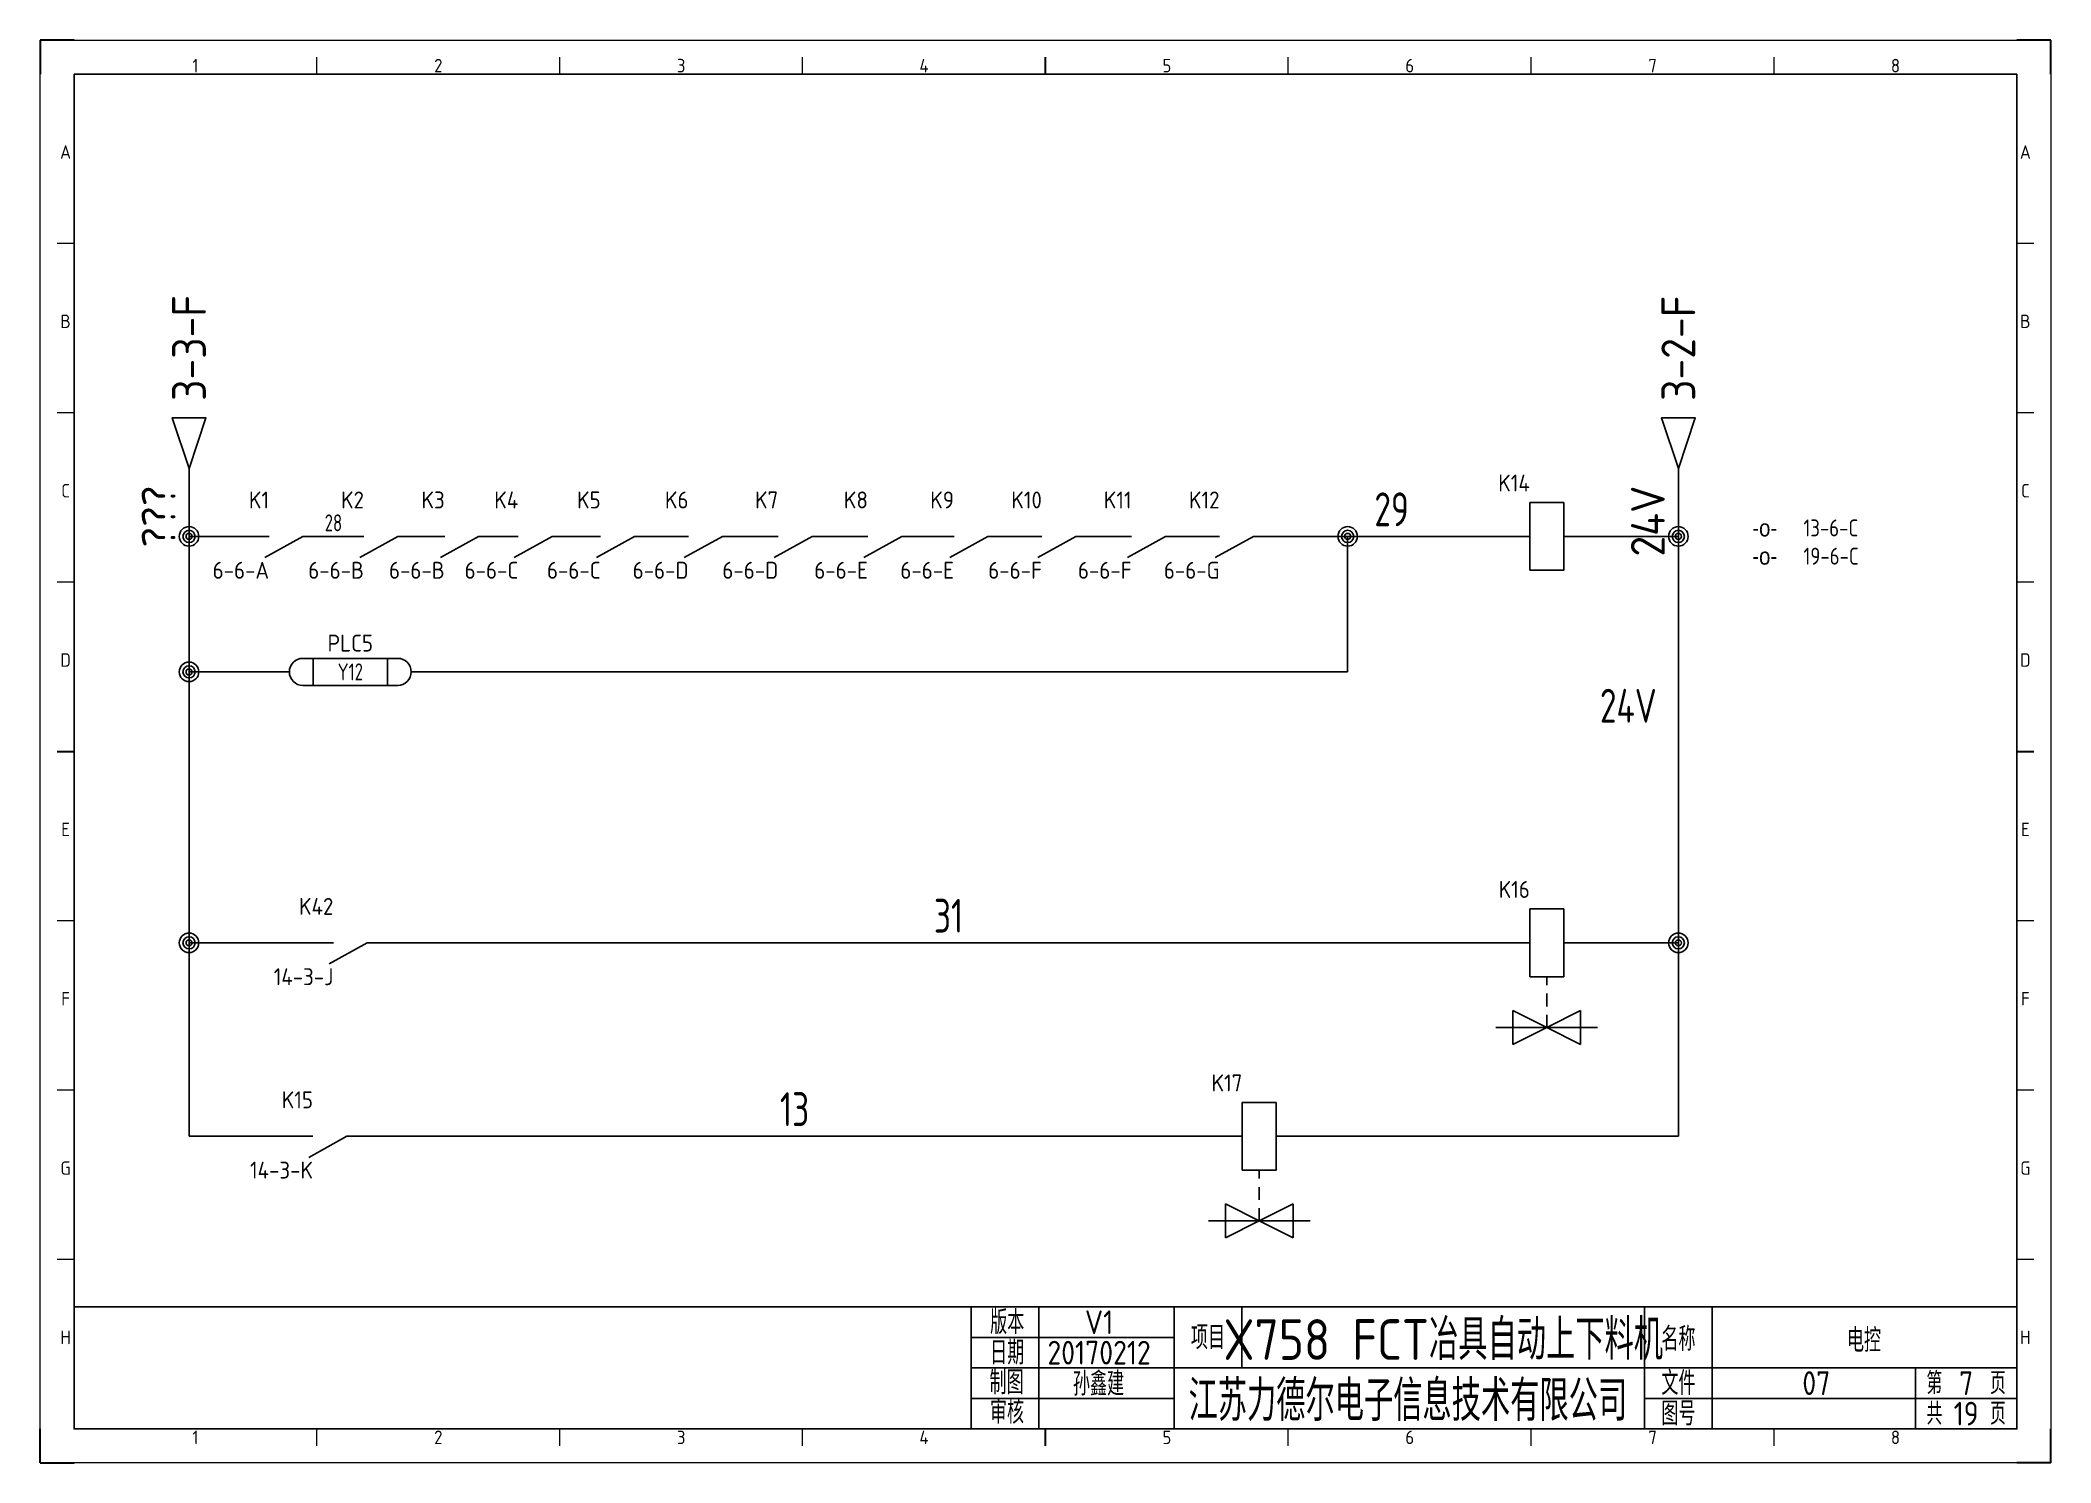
# Model space of a CAD drawing. Header units: millimetres. Extents: x 2029 to 2326, y 1387 to 1597.
import ezdxf
from ezdxf.enums import TextEntityAlignment as Align

# ---------------------------------------------------------------- set-up
doc = ezdxf.new("R2010")
doc.units = ezdxf.units.MM
for name, color, linetype in [('AE_BOR', 1, 'Continuous'), ('SYMS', 7, 'Continuous'), ('TAGS', 150, 'Continuous'), ('WIRENO', 72, 'Continuous'), ('WIREREF_DEST', 52, 'Continuous'), ('WIRES', 7, 'Continuous'), ('XREF', 7, 'Continuous'), ('XREFCHILD', 134, 'Continuous'), ('图框_标题栏属性', 1, 'Continuous'), ('图框_标题栏文字', 6, 'Continuous')]:
    doc.layers.add(name, color=color, linetype=linetype)
doc.styles.add('ACGBTS', font='ISOCP.SHX')
doc.styles.get("Standard").update_dxf_attribs({"font": 'arial.ttf'})
doc.styles.add('WD_IEC', font='isocp2.shx', dxfattribs={"width": 0.9, "height": 4, "bigfont": 'gbcbig.shx'})
doc.styles.add('工程字', font='gbenor.shx', dxfattribs={"bigfont": 'gbcbig.shx'})

# ---------------------------------------------------------------- blocks, each defined once
blk = doc.blocks.new('Border')
for p, q in [((584, 410), (10, 410)), ((10, 410), (10, 10)), ((584, 10), (584, 410)), ((10, 10), (584, 10))]:
    blk.add_line(p, q)
at = {"layer": 'AE_BOR', "color": 1, "lineweight": 30}
for p, q in [((10, 420), (0, 420)), ((0, 420), (0, 410)), ((594, 420), (584, 420)), ((594, 410), (594, 420)), ((297, 410), (297, 415)), ((5, 210), (10, 210)), ((584, 210), (589, 210)), ((0, 0), (0, 10)), ((297, 5), (297, 10)), ((594, 0), (594, 10)), ((0, 0), (10, 0)), ((594, 0), (584, 0))]:
    blk.add_line(p, q, dxfattribs=at)
at = {"layer": 'AE_BOR', "color": 1, "lineweight": 15}
for p, q in [((0, 420), (594, 420)), ((0, 0), (0, 420)), ((594, 420), (594, 0)), ((81.75, 410), (81.75, 415)), ((153.5, 410), (153.5, 415)), ((225.25, 410), (225.25, 415)), ((368.75, 410), (368.75, 415)), ((440.5, 410), (440.5, 415)), ((512.25, 410), (512.25, 415)), ((10, 360), (5, 360)), ((589, 360), (584, 360)), ((10, 310), (5, 310)), ((589, 310), (584, 310)), ((10, 260), (5, 260)), ((589, 260), (584, 260)), ((10, 160), (5, 160)), ((589, 160), (584, 160)), ((10, 110), (5, 110)), ((589, 110), (584, 110)), ((10, 60), (5, 60)), ((589, 60), (584, 60)), ((81.75, 5), (81.75, 10)), ((153.5, 5), (153.5, 10)), ((225.25, 5), (225.25, 10)), ((368.75, 5), (368.75, 10)), ((440.5, 5), (440.5, 10)), ((512.25, 5), (512.25, 10)), ((594, 0), (0, 0))]:
    blk.add_line(p, q, dxfattribs=at)
at = {"layer": 'AE_BOR', "color": 1, "lineweight": 15, "style": 'ACGBTS'}
for s, p in [('1', (45.875, 412.5)), ('2', (117.625, 412.5)), ('3', (189.375, 412.5)), ('4', (261.125, 412.5)), ('5', (332.875, 412.5)), ('6', (404.625, 412.5)), ('7', (476.375, 412.5)), ('8', (548.125, 412.5)), ('A', (7.5, 387)), ('A', (586.5, 387)), ('B', (7.5, 337)), ('B', (586.5, 337)), ('C', (7.5, 287)), ('C', (586.5, 287)), ('D', (7.5, 237)), ('D', (586.5, 237)), ('E', (7.5, 187)), ('E', (586.5, 187)), ('F', (7.5, 137)), ('F', (586.5, 137)), ('G', (7.5, 87)), ('G', (586.5, 87)), ('H', (7.5, 37)), ('H', (586.5, 37)), ('1', (45.875, 7.5)), ('2', (117.625, 7.5)), ('3', (189.375, 7.5)), ('4', (261.125, 7.5)), ('5', (332.875, 7.5)), ('6', (404.625, 7.5)), ('7', (476.375, 7.5)), ('8', (548.125, 7.5))]:
    blk.add_text(s, height=4, dxfattribs=at).set_placement(p, align=Align.MIDDLE)
blk = doc.blocks.new('LdrDkA4')
for p, q in [((132.5, 0), (132.5, 18)), ((142.5, 0), (142.5, 18)), ((162.5, 0), (162.5, 18)), ((162.5, 0), (162.5, 18)), ((162.5, 0), (162.5, 18)), ((172.5, 18), (172.5, 13.5)), ((232, 0), (232, 18)), ((242, 0), (242, 18)), ((132.5, 13.5), (162.5, 13.5)), ((172.5, 13.5), (172.5, 9)), ((132.5, 9), (162.99, 9)), ((162.5, 9), (287, 9)), ((272, 0), (272, 9)), ((132.5, 4.5), (162.5, 4.5)), ((232, 4.5), (287, 4.5)), ((142.5, 2.09), (142.5, 2.09)), ((142.5, 2.09), (142.5, 2.09))]:
    blk.add_line(p, q)
blk.add_lwpolyline([(132.5, 18), (0, 18), (0, 0), (132.5, 0)], close=True)
blk.add_lwpolyline([(132.5, 0), (287, 0), (287, 18), (132.5, 18)])
at = {"flags": 9}
blk.add_attdef('WD_TB', (0, 0), '', height=2.5, dxfattribs=at)
at = {"layer": '图框_标题栏属性', "style": '工程字'}
for tag, height, p in [('版本', 3.5, (151.42, 15.75)), ('项目', 6, (202.25, 13.5)), ('名称', 3.5, (264.42, 13.27)), ('日期', 3.5, (151.42, 11.25)), ('制图', 3.5, (151.34, 6.85)), ('公司名称', 6, (197.03, 4.5)), ('文件', 3.5, (257.37, 6.75)), ('页数', 3.5, (279.5, 6.75)), ('审核', 3.5, (151.65, 2.36)), ('图号', 3.5, (257.37, 2.25)), ('总数', 3.5, (279.5, 2.25))]:
    blk.add_attdef(tag, text='', height=height, dxfattribs=at).set_placement(p, align=Align.MIDDLE)
at = {"layer": '图框_标题栏文字', "style": '工程字'}
for s, height, p in [('版本', 3.5, (137.85, 15.75)), ('项目', 3.5, (167.5, 13.5)), ('名称', 3.5, (237, 13.27)), ('日期', 3.5, (137.85, 11.25)), ('制图', 3.5, (137.75, 6.85)), ('文件', 3.5, (237, 6.75)), ('第    页', 3.25, (279.5, 6.75)), ('审核', 3.5, (137.81, 2.51)), ('图号', 3.5, (237, 2.25)), ('共    页', 3.25, (279.5, 2.25))]:
    blk.add_text(s, height=height, dxfattribs=at).set_placement(p, align=Align.MIDDLE_CENTER)
blk = doc.blocks.new('WDDOT')
for radius in [0.72, 0.449, 0.223]:
    blk.add_circle((0, 0), radius)
blk = doc.blocks.new('HCR21')
for p, q in [((-7.5, 0), (-2.5, 0)), ((2.5, 0), (-3.12, -3.12)), ((2.5, 0), (7.5, 0))]:
    blk.add_line(p, q)
at = {"style": 'WD_IEC'}
for tag, p in [('INST', (-2.5, 11.12)), ('LOC', (-2.5, 7.62)), ('TAG2', (-2.5, 4.12)), ('DESC1', (-2.5, -10)), ('DESC2', (-2.5, -13.5)), ('DESC3', (-2.5, -17))]:
    blk.add_attdef(tag, text='', height=2.5, dxfattribs=at).set_placement(p, align=Align.RIGHT)
for tag, p, height, flags in [('TERM01', (-7.5, 1), 2, 8), ('X4TERM01', (-7.5, 0), 0.32, 1), ('X1TERM02', (7.5, 0), 0.32, 1), ('X2LINK', (0, -0.77), 0.32, 1), ('X8LINK', (0, -2.27), 0.32, 1), ('CONTACT', (6.5, -2.25), 1, 1), ('FAMILY', (6.5, -3.75), 1, 1), ('COMMON', (7.75, -3.5), 1, 1)]:
    blk.add_attdef(tag, p, '', height=height, dxfattribs=dict(at, flags=flags))
at = {"style": 'WD_IEC', "flags": 8}
for tag, height, p in [('TERM02', 2, (7.5, 1)), ('XREF', 2.5, (-2.5, -6.25))]:
    blk.add_attdef(tag, text='', height=height, dxfattribs=at).set_placement(p, align=Align.RIGHT)
blk = doc.blocks.new('HCR1')
for p, q in [((-2.5, 0), (-7.5, 0)), ((2.5, 0), (7.5, 0))]:
    blk.add_line(p, q)
blk.add_lwpolyline([(-2.5, -5), (2.5, -5), (2.5, 5), (-2.5, 5)], close=True)
at = {"style": 'WD_IEC'}
for tag, p in [('INST', (-2.5, 13.62)), ('LOC', (-2.5, 10.12)), ('TAG1', (-2.5, 6.62)), ('DESC1', (-2.5, -10)), ('DESC2', (-2.5, -13.5)), ('DESC3', (-2.5, -17))]:
    blk.add_attdef(tag, text='', height=2.5, dxfattribs=at).set_placement(p, align=Align.RIGHT)
for tag, p, height, flags in [('MFG', (4.92, 12.12), 1.5, 9), ('CAT', (4.92, 9.62), 1.5, 9), ('TERM01', (-7.5, 1), 2, 8), ('X2LINK', (0, 5), 0.32, 1), ('X4TERM01', (-7.5, 0), 0.32, 1), ('X1TERM02', (7.5, 0), 0.32, 1), ('ASSYCODE', (3.5, -1.5), 1, 1), ('FAMILY', (3.5, -3), 1, 1), ('X8LINK', (0, -5), 0.32, 1), ('CATDESC', (3.5, -4.5), 1, 1)]:
    blk.add_attdef(tag, p, '', height=height, dxfattribs=dict(at, flags=flags))
at = {"style": 'WD_IEC', "flags": 8}
blk.add_attdef('TERM02', text='', height=2, dxfattribs=at).set_placement((7.5, 1), align=Align.RIGHT)
at = {"lineweight": 15, "style": 'WD_IEC'}
for tag, p in [('NO', (26.25, 0)), ('NC', (26.25, -4))]:
    blk.add_attdef(tag, text='', height=2.5, dxfattribs=at).set_placement(p, align=Align.RIGHT)
for tag, p in [('XREFNO', (27.75, 0)), ('XREFNC', (27.75, -4))]:
    blk.add_attdef(tag, p, '', height=2.5, dxfattribs=at)
blk = doc.blocks.new('PLCIOO2T')
for p, q in [((-7, 2), (7, 2)), ((-5.5, -2), (-5.5, 2)), ((5.5, -2), (5.5, 2)), ((-7, -2), (7, -2))]:
    blk.add_line(p, q)
for centre, start, end in [((-7, 0), 90, 270), ((7, 0), 270, 90)]:
    blk.add_arc(centre, 2, start, end)
at = {"style": 'WD_IEC'}
for tag, width, p in [('INST', 0.8, (0, 10)), ('LOC', 0.8, (0, 6.5)), ('XREF', 0.9, (0, -5)), ('LINE1', 0.9, (0, -7.5)), ('LINE2', 0.9, (0, -10))]:
    blk.add_attdef(tag, text='', height=2.5, dxfattribs=dict(at, width=width)).set_placement(p, align=Align.CENTER)
for tag, width, p in [('CAT', 0.9, (-32, 0.5)), ('MFG', 0.8, (-25, 0.5)), ('DESC', 0.8, (-25, -2.5)), ('DESCA01', 0.9, (-25, -6)), ('DESCB01', 0.9, (-25, -9)), ('DESCC01', 0.9, (-25, -12)), ('DESCD01', 0.9, (-25, -15)), ('DESCE01', 0.9, (-25, -18))]:
    blk.add_attdef(tag, text='', height=2.5, dxfattribs=dict(at, width=width)).set_placement(p, align=Align.RIGHT)
at = {"linetype": 'Continuous', "style": 'WD_IEC', "flags": 9}
for tag, p in [('FAMILY', (-4.89, 2.82)), ('ASSYCODE', (-4.89, 2.32))]:
    blk.add_attdef(tag, text='', height=0.16, dxfattribs=at).set_placement(p, align=Align.CENTER)
at = {"style": 'WD_IEC'}
blk.add_attdef('TAG1', text='', height=2.5, dxfattribs=at).set_placement((0, 3), align=Align.CENTER)
at = {"style": 'WD_IEC', "width": 0.8}
for tag, height, p in [('TERM01L', 2, (-7.25, 0)), ('TAGA01', 2.5, (0, 0)), ('TERM01R', 2, (7.25, 0))]:
    blk.add_attdef(tag, text='', height=height, dxfattribs=at).set_placement(p, align=Align.MIDDLE)
at = {"style": 'WD_IEC', "flags": 1}
for tag, p in [('X4TERM01L', (-9, 0)), ('X1TERM01R', (9, 0))]:
    blk.add_attdef(tag, p, '', height=0.16, dxfattribs=at)
at = {"style": 'WD_IEC', "width": 0.9}
blk.add_attdef('TERMDESC01L', text='', height=2, dxfattribs=at).set_placement((-10, -2), align=Align.TOP_RIGHT)
blk.add_attdef('TERMDESC01R', text='', height=2, dxfattribs=at).set_placement((10, -2), align=Align.TOP_LEFT)
blk = doc.blocks.new('HA1D2')
blk.add_lwpolyline([(0, 0), (-1.25, 3.75), (1.25, 3.75)], close=True)
at = {"style": 'WD_IEC'}
blk.add_attdef('XREF', text='', height=2.5, rotation=90, dxfattribs=at).set_placement((0, 5), align=Align.MIDDLE_LEFT)
at = {"style": 'WD_IEC', "flags": 1}
blk.add_attdef('SIGCODE', text='', height=1, dxfattribs=at).set_placement((-2.5, 1.8), align=Align.RIGHT)
blk.add_attdef('X8TERM01', (0, 0), '', height=0.32, dxfattribs=at)
at = {"style": 'WD_IEC', "flags": 8}
blk.add_attdef('WIRENO', text='', height=2.5, rotation=90, dxfattribs=at).set_placement((-1, -1.25), align=Align.RIGHT)
at = {"style": 'WD_IEC'}
blk.add_attdef('DESC1', text='', height=2.5, rotation=90, dxfattribs=at).set_placement((1, -1.25), align=Align.TOP_RIGHT)
blk = doc.blocks.new('HSV1')
for p, q in [((-2.5, 0), (-7.5, 0)), ((2.5, 0), (7.5, 0)), ((0, -6.25), (0, -5)), ((0, -9.38), (0, -7.5)), ((0, -12.5), (-5, -10)), ((-5, -10), (-5, -15)), ((0, -12.5), (5, -10)), ((0, -12.5), (0, -10.62)), ((5, -10), (5, -15)), ((7.5, -12.5), (-7.5, -12.5)), ((-5, -15), (0, -12.5)), ((5, -15), (0, -12.5))]:
    blk.add_line(p, q)
blk.add_lwpolyline([(2.5, 5), (-2.5, 5), (-2.5, -5), (2.5, -5)], close=True)
at = {"style": 'WD_IEC'}
for tag, p in [('INST', (-2.5, 13.62)), ('LOC', (-2.5, 10.12)), ('TAG1', (-2.5, 6.62)), ('DESC1', (-2.5, -20)), ('DESC2', (-2.5, -23.5)), ('DESC3', (-2.5, -27))]:
    blk.add_attdef(tag, text='', height=2.5, dxfattribs=at).set_placement(p, align=Align.RIGHT)
for tag, p, height, flags in [('MFG', (4.92, 12.12), 1.5, 9), ('CAT', (4.92, 9.62), 1.5, 9), ('TERM01', (-7.5, 1), 2, 8), ('X2LINK', (0, 5), 0.32, 1), ('X4TERM01', (-7.5, 0), 0.32, 1), ('X1TERM02', (7.5, 0), 0.32, 1), ('ASSYCODE', (3.5, -2.75), 1, 1), ('FAMILY', (3.5, -4.25), 1, 1), ('CATDESC', (3.5, -5.75), 1, 1), ('X8LINK', (0, -12.5), 0.32, 1)]:
    blk.add_attdef(tag, p, '', height=height, dxfattribs=dict(at, flags=flags))
at = {"style": 'WD_IEC', "flags": 8}
blk.add_attdef('TERM02', text='', height=2, dxfattribs=at).set_placement((7.5, 1), align=Align.RIGHT)
at = {"lineweight": 15, "style": 'WD_IEC'}
for tag, p in [('NO', (26.25, 0)), ('NC', (26.25, -4))]:
    blk.add_attdef(tag, text='', height=2.5, dxfattribs=at).set_placement(p, align=Align.RIGHT)
for tag, p in [('XREFNO', (27.75, 0)), ('XREFNC', (27.75, -4)), ('WDTAGALT', (27.5, -7))]:
    blk.add_attdef(tag, p, '', height=2.5, dxfattribs=at)
blk = doc.blocks.new('WD_WNH')
at = {"linetype": 'Continuous', "style": 'WD_IEC', "width": 0.8}
blk.add_attdef('WIRENO', text='', height=2.5, dxfattribs=at).set_placement((0, 0.75), align=Align.CENTER)
at = {"style": 'WD_IEC', "flags": 1}
for tag, p in [('W08USER', (0, 0.375)), ('W04USER', (0, 0.875)), ('W05USER', (0, 0.75)), ('W09USER', (0, 0.25)), ('W03USER', (0, 1)), ('W06USER', (0, 0.625)), ('W07USER', (0, 0.5)), ('W02USER', (0, 1.125)), ('W01USER', (0, 1.25)), ('W10USER', (0, 0.125))]:
    blk.add_attdef(tag, text='', height=0.08, dxfattribs=at).set_placement(p, align=Align.CENTER)
blk = doc.blocks.new('WD_WNV')
at = {"linetype": 'Continuous', "style": 'WD_IEC', "width": 0.8}
blk.add_attdef('WIRENO', text='', height=2.5, dxfattribs=at).set_placement((-1.6, 0), align=Align.MIDDLE_RIGHT)
at = {"style": 'WD_IEC', "flags": 1}
for tag, p in [('W08USER', (-1, 0.375)), ('W04USER', (-1, 0.875)), ('W05USER', (-1, 0.75)), ('W09USER', (-1, 0.25)), ('W03USER', (-1, 1)), ('W06USER', (-1, 0.625)), ('W07USER', (-1, 0.5)), ('W02USER', (-1, 1.125)), ('W01USER', (-1, 1.25)), ('W10USER', (-1, 0.125))]:
    blk.add_attdef(tag, text='', height=0.08, dxfattribs=at).set_placement(p, align=Align.CENTER)

msp = doc.modelspace()

# ---------------------------------------------------------------- linework, layer by layer
at = {"layer": 'WIRES'}
for p, q in [((2051.28, 1534.17), (2051.28, 1464.17)), ((2271.28, 1534.17), (2271.28, 1464.17)), ((2051.28, 1524.17), (2058.1, 1524.17)), ((2073.1, 1524.17), (2072.12, 1524.17)), ((2213.5, 1524.17), (2244.34, 1524.17)), ((2222.43, 1504.17), (2222.43, 1524.17)), ((2259.34, 1524.17), (2271.28, 1524.17)), ((2051.28, 1504.17), (2066.1, 1504.17)), ((2084.1, 1504.17), (2222.43, 1504.17)), ((2051.28, 1464.17), (2067.6, 1464.17)), ((2051.28, 1464.17), (2051.28, 1435.62)), ((2082.6, 1464.17), (2244.34, 1464.17)), ((2259.34, 1464.17), (2271.28, 1464.17)), ((2271.28, 1464.17), (2271.28, 1435.62)), ((2051.28, 1435.62), (2064.59, 1435.62)), ((2079.59, 1435.62), (2201.87, 1435.62)), ((2216.87, 1435.62), (2271.28, 1435.62))]:
    msp.add_line(p, q, dxfattribs=at)

# ---------------------------------------------------------------- block references
msp.add_blockref('LdrDkA4', (2034.29, 1392.42)).add_auto_attribs({'总数': '19', '页数': '7', '文件': '07', '名称': '电控', '公司名称': '江苏力德尔电子信息技术有限公司', '项目': 'X758 FCT冶具自动上下料机', '制图': '孙鑫建', '日期': '20170212', '版本': 'V1'})
at = {"layer": 'AE_BOR', "xscale": 0.5, "yscale": 0.5, "zscale": 0.5}
msp.add_blockref('Border', (2029.29, 1387.42), dxfattribs=at)
at = {"layer": 'SYMS'}
ref = msp.add_blockref('HA1D2', (2051.28, 1534.17), dxfattribs=dict(at, xscale=2, yscale=2, zscale=2))
ref.add_attrib('XREF', '3-3-F', dxfattribs={"layer": 'XREF', "height": 5, "rotation": 90, "style": 'WD_IEC'}).set_placement((2051.28, 1544.17), align=Align.MIDDLE_LEFT)
ref.add_attrib('WIRENO', '???', dxfattribs={"layer": 'WIREREF_DEST', "height": 5, "rotation": 90, "style": 'WD_IEC', "flags": 8}).set_placement((2049.28, 1531.67), align=Align.RIGHT)
ref = msp.add_blockref('HA1D2', (2271.28, 1534.17), dxfattribs=dict(at, xscale=2, yscale=2, zscale=2))
ref.add_attrib('XREF', '3-2-F', dxfattribs={"layer": 'XREF', "height": 5, "rotation": 90, "style": 'WD_IEC'}).set_placement((2271.28, 1544.17), align=Align.MIDDLE_LEFT)
ref.add_attrib('WIRENO', '24V', dxfattribs={"layer": 'WIREREF_DEST', "height": 5, "rotation": 90, "style": 'WD_IEC', "flags": 8}).set_placement((2269.28, 1531.67), align=Align.RIGHT)
ref = msp.add_blockref('HCR1', (2251.84, 1524.17), dxfattribs=at)
ref.add_attrib('TAG1', 'K14', dxfattribs={"layer": 'TAGS', "height": 2.5, "style": 'WD_IEC'}).set_placement((2249.34, 1530.8), align=Align.RIGHT)
ref = msp.add_blockref('HCR21', (2065.6, 1524.17), dxfattribs=at)
ref.add_attrib('XREF', '6-6-A', dxfattribs={"layer": 'XREFCHILD', "height": 2.5, "style": 'WD_IEC', "flags": 8}).set_placement((2063.1, 1517.92), align=Align.RIGHT)
ref.add_attrib('TAG2', 'K1', dxfattribs={"layer": 'TAGS', "height": 2.5, "style": 'WD_IEC'}).set_placement((2063.1, 1528.3), align=Align.RIGHT)
ref = msp.add_blockref('HCR21', (2079.62, 1524.17), dxfattribs=at)
ref.add_attrib('XREF', '6-6-B', dxfattribs={"layer": 'XREFCHILD', "height": 2.5, "style": 'WD_IEC', "flags": 8}).set_placement((2077.12, 1517.92), align=Align.RIGHT)
ref.add_attrib('TAG2', 'K2', dxfattribs={"layer": 'TAGS', "height": 2.5, "style": 'WD_IEC'}).set_placement((2077.12, 1528.3), align=Align.RIGHT)
ref = msp.add_blockref('HCR21', (2091.55, 1524.17), dxfattribs=at)
ref.add_attrib('XREF', '6-6-B', dxfattribs={"layer": 'XREFCHILD', "height": 2.5, "style": 'WD_IEC', "flags": 8}).set_placement((2089.05, 1517.92), align=Align.RIGHT)
ref.add_attrib('TAG2', 'K3', dxfattribs={"layer": 'TAGS', "height": 2.5, "style": 'WD_IEC'}).set_placement((2089.05, 1528.3), align=Align.RIGHT)
ref = msp.add_blockref('HCR21', (2102.41, 1524.17), dxfattribs=at)
ref.add_attrib('XREF', '6-6-C', dxfattribs={"layer": 'XREFCHILD', "height": 2.5, "style": 'WD_IEC', "flags": 8}).set_placement((2099.91, 1517.92), align=Align.RIGHT)
ref.add_attrib('TAG2', 'K4', dxfattribs={"layer": 'TAGS', "height": 2.5, "style": 'WD_IEC'}).set_placement((2099.91, 1528.3), align=Align.RIGHT)
ref = msp.add_blockref('HCR21', (2114.58, 1524.17), dxfattribs=at)
ref.add_attrib('XREF', '6-6-C', dxfattribs={"layer": 'XREFCHILD', "height": 2.5, "style": 'WD_IEC', "flags": 8}).set_placement((2112.08, 1517.92), align=Align.RIGHT)
ref.add_attrib('TAG2', 'K5', dxfattribs={"layer": 'TAGS', "height": 2.5, "style": 'WD_IEC'}).set_placement((2112.08, 1528.3), align=Align.RIGHT)
ref = msp.add_blockref('HCR21', (2127.56, 1524.17), dxfattribs=at)
ref.add_attrib('XREF', '6-6-D', dxfattribs={"layer": 'XREFCHILD', "height": 2.5, "style": 'WD_IEC', "flags": 8}).set_placement((2125.06, 1517.92), align=Align.RIGHT)
ref.add_attrib('TAG2', 'K6', dxfattribs={"layer": 'TAGS', "height": 2.5, "style": 'WD_IEC'}).set_placement((2125.06, 1528.3), align=Align.RIGHT)
ref = msp.add_blockref('HCR21', (2140.81, 1524.17), dxfattribs=at)
ref.add_attrib('XREF', '6-6-D', dxfattribs={"layer": 'XREFCHILD', "height": 2.5, "style": 'WD_IEC', "flags": 8}).set_placement((2138.31, 1517.92), align=Align.RIGHT)
ref.add_attrib('TAG2', 'K7', dxfattribs={"layer": 'TAGS', "height": 2.5, "style": 'WD_IEC'}).set_placement((2138.31, 1528.3), align=Align.RIGHT)
ref = msp.add_blockref('HCR21', (2154.06, 1524.17), dxfattribs=at)
ref.add_attrib('XREF', '6-6-E', dxfattribs={"layer": 'XREFCHILD', "height": 2.5, "style": 'WD_IEC', "flags": 8}).set_placement((2151.56, 1517.92), align=Align.RIGHT)
ref.add_attrib('TAG2', 'K8', dxfattribs={"layer": 'TAGS', "height": 2.5, "style": 'WD_IEC'}).set_placement((2151.56, 1528.3), align=Align.RIGHT)
ref = msp.add_blockref('HCR21', (2166.78, 1524.17), dxfattribs=at)
ref.add_attrib('XREF', '6-6-E', dxfattribs={"layer": 'XREFCHILD', "height": 2.5, "style": 'WD_IEC', "flags": 8}).set_placement((2164.28, 1517.92), align=Align.RIGHT)
ref.add_attrib('TAG2', 'K9', dxfattribs={"layer": 'TAGS', "height": 2.5, "style": 'WD_IEC'}).set_placement((2164.28, 1528.3), align=Align.RIGHT)
ref = msp.add_blockref('HCR21', (2179.76, 1524.17), dxfattribs=at)
ref.add_attrib('XREF', '6-6-F', dxfattribs={"layer": 'XREFCHILD', "height": 2.5, "style": 'WD_IEC', "flags": 8}).set_placement((2177.26, 1517.92), align=Align.RIGHT)
ref.add_attrib('TAG2', 'K10', dxfattribs={"layer": 'TAGS', "height": 2.5, "style": 'WD_IEC'}).set_placement((2177.26, 1528.3), align=Align.RIGHT)
ref = msp.add_blockref('HCR21', (2193.01, 1524.17), dxfattribs=at)
ref.add_attrib('XREF', '6-6-F', dxfattribs={"layer": 'XREFCHILD', "height": 2.5, "style": 'WD_IEC', "flags": 8}).set_placement((2190.51, 1517.92), align=Align.RIGHT)
ref.add_attrib('TAG2', 'K11', dxfattribs={"layer": 'TAGS', "height": 2.5, "style": 'WD_IEC'}).set_placement((2190.51, 1528.3), align=Align.RIGHT)
ref = msp.add_blockref('HCR21', (2206, 1524.17), dxfattribs=at)
ref.add_attrib('XREF', '6-6-G', dxfattribs={"layer": 'XREFCHILD', "height": 2.5, "style": 'WD_IEC', "flags": 8}).set_placement((2203.5, 1517.92), align=Align.RIGHT)
ref.add_attrib('TAG2', 'K12', dxfattribs={"layer": 'TAGS', "height": 2.5, "style": 'WD_IEC'}).set_placement((2203.5, 1528.3), align=Align.RIGHT)
at = {"layer": 'SYMS', "xscale": 2, "yscale": 2, "zscale": 2}
for p in [(2051.28, 1524.17), (2222.43, 1524.17), (2271.28, 1524.17), (2051.28, 1504.17), (2051.28, 1464.17), (2271.28, 1464.17)]:
    msp.add_blockref('WDDOT', p, dxfattribs=at)
at = {"layer": 'SYMS'}
ref = msp.add_blockref('PLCIOO2T', (2075.1, 1504.17), dxfattribs=at)
ref.add_attrib('TAGA01', 'Y12', dxfattribs={"layer": 'TAGS', "height": 2.5, "style": 'WD_IEC', "width": 0.8}).set_placement((2075.1, 1504.17), align=Align.MIDDLE)
ref.add_attrib('TAG1', 'PLC5', dxfattribs={"layer": 'TAGS', "height": 2.5, "style": 'WD_IEC'}).set_placement((2075.1, 1507.17), align=Align.CENTER)
ref = msp.add_blockref('HSV1', (2251.84, 1464.17), dxfattribs=at)
ref.add_attrib('TAG1', 'K16', dxfattribs={"layer": 'TAGS', "height": 2.5, "style": 'WD_IEC'}).set_placement((2249.34, 1470.8), align=Align.RIGHT)
ref = msp.add_blockref('HCR21', (2075.1, 1464.17), dxfattribs=at)
ref.add_attrib('XREF', '14-3-J', dxfattribs={"layer": 'XREFCHILD', "height": 2.5, "style": 'WD_IEC', "flags": 8}).set_placement((2072.6, 1457.92), align=Align.RIGHT)
ref.add_attrib('TAG2', 'K42', dxfattribs={"layer": 'TAGS', "height": 2.5, "style": 'WD_IEC'}).set_placement((2072.6, 1468.3), align=Align.RIGHT)
ref = msp.add_blockref('HSV1', (2209.37, 1435.62), dxfattribs=at)
ref.add_attrib('TAG1', 'K17', dxfattribs={"layer": 'TAGS', "height": 2.5, "style": 'WD_IEC'}).set_placement((2206.87, 1442.24), align=Align.RIGHT)
ref = msp.add_blockref('HCR21', (2072.09, 1435.62), dxfattribs=at)
ref.add_attrib('XREF', '14-3-K', dxfattribs={"layer": 'XREFCHILD', "height": 2.5, "style": 'WD_IEC', "flags": 8}).set_placement((2069.59, 1429.37), align=Align.RIGHT)
ref.add_attrib('TAG2', 'K15', dxfattribs={"layer": 'TAGS', "height": 2.5, "style": 'WD_IEC'}).set_placement((2069.59, 1439.74), align=Align.RIGHT)
at = {"layer": 'WIRENO'}
ref = msp.add_blockref('WD_WNH', (2228.92, 1524.17), dxfattribs=dict(at, xscale=2, yscale=2, zscale=2))
ref.add_attrib('WIRENO', '29', dxfattribs={"linetype": 'Continuous', "height": 5, "style": 'WD_IEC', "width": 0.8}).set_placement((2228.92, 1525.67), align=Align.CENTER)
ref = msp.add_blockref('WD_WNH', (2072.61, 1524.17), dxfattribs=at)
ref.add_attrib('WIRENO', '28', dxfattribs={"linetype": 'Continuous', "height": 2.5, "style": 'WD_IEC', "width": 0.8}).set_placement((2072.61, 1524.92), align=Align.CENTER)
ref = msp.add_blockref('WD_WNV', (2271.28, 1499.17), dxfattribs=dict(at, xscale=2, yscale=2, zscale=2))
ref.add_attrib('WIRENO', '24V', dxfattribs={"linetype": 'Continuous', "height": 5, "style": 'WD_IEC', "width": 0.8}).set_placement((2268.08, 1499.17), align=Align.MIDDLE_RIGHT)
ref = msp.add_blockref('WD_WNH', (2163.47, 1464.17), dxfattribs=dict(at, xscale=2, yscale=2, zscale=2))
ref.add_attrib('WIRENO', '31', dxfattribs={"linetype": 'Continuous', "height": 5, "style": 'WD_IEC', "width": 0.8}).set_placement((2163.47, 1465.67), align=Align.CENTER)
ref = msp.add_blockref('WD_WNH', (2140.73, 1435.62), dxfattribs=dict(at, xscale=2, yscale=2, zscale=2))
ref.add_attrib('WIRENO', '13', dxfattribs={"linetype": 'Continuous', "height": 5, "style": 'WD_IEC', "width": 0.8}).set_placement((2140.73, 1437.12), align=Align.CENTER)

# ---------------------------------------------------------------- texts
at = {"layer": 'XREF', "insert": (2279.59, 1526.67), "char_height": 2.5, "attachment_point": 1, "style": 'WD_IEC'}
msp.add_mtext('{\\Fmonotxt.shx|c0;\\H0.67x;  }{\\Facaderef.shx|c0;-o-} {\\Fmonotxt.shx|c0;\\H0.67x; } 13-6-C\\P{\\Fmonotxt.shx|c0;\\H0.67x;  }{\\Facaderef.shx|c0;-o-} {\\Fmonotxt.shx|c0;\\H0.67x; } 19-6-C', dxfattribs=at)

doc.saveas('drawing.dxf')
